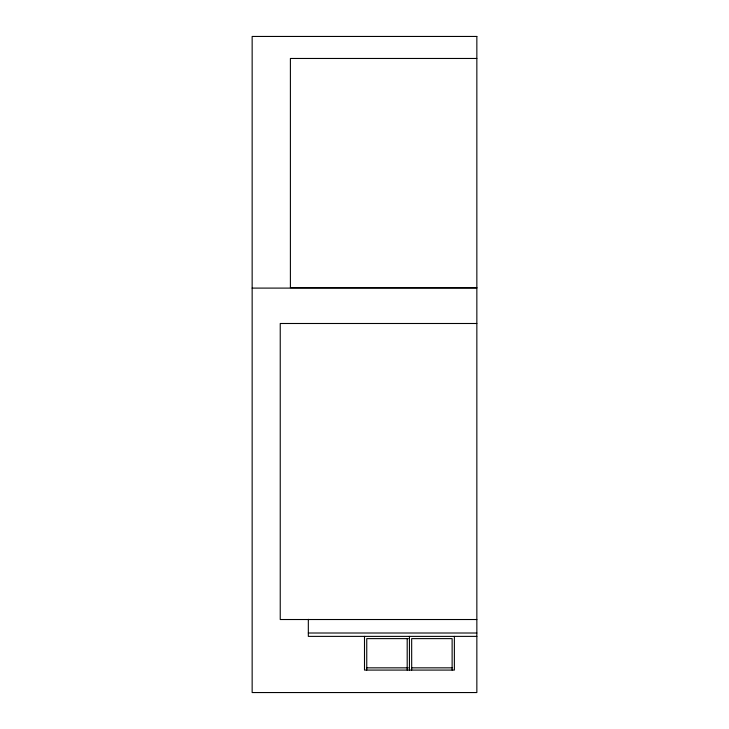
<?xml version="1.0" encoding="UTF-8"?>
<svg xmlns="http://www.w3.org/2000/svg" width="729" height="729" viewBox="0 0 729 729"><rect width="100%" height="100%" fill="white"/><g stroke="black" fill="none" stroke-linecap="round" stroke-linejoin="round"><path stroke-width="1.09" d="M476.848 58.466L290.397 58.466L290.397 287.654L476.848 287.654M252.152 288.101L476.848 288.101M476.848 323.494L280.237 323.494L280.237 619.522L476.848 619.522M308.331 633.009L476.848 633.009M476.848 636.381L308.331 636.381L308.331 619.331M408.322 638.622L366.751 638.622L366.751 670.079M366.751 667.837L408.313 667.837M411.685 667.837L452.126 667.837M454.377 636.381L454.377 670.079L364.5 670.079L364.5 636.381M452.126 670.079L452.126 638.622L411.666 638.622L411.685 670.079M409.443 636.381L409.443 670.079M407.192 638.622L407.192 670.079M476.848 36.45L252.152 36.45L252.152 692.55L476.848 692.55L476.848 36.45"/></g></svg>
